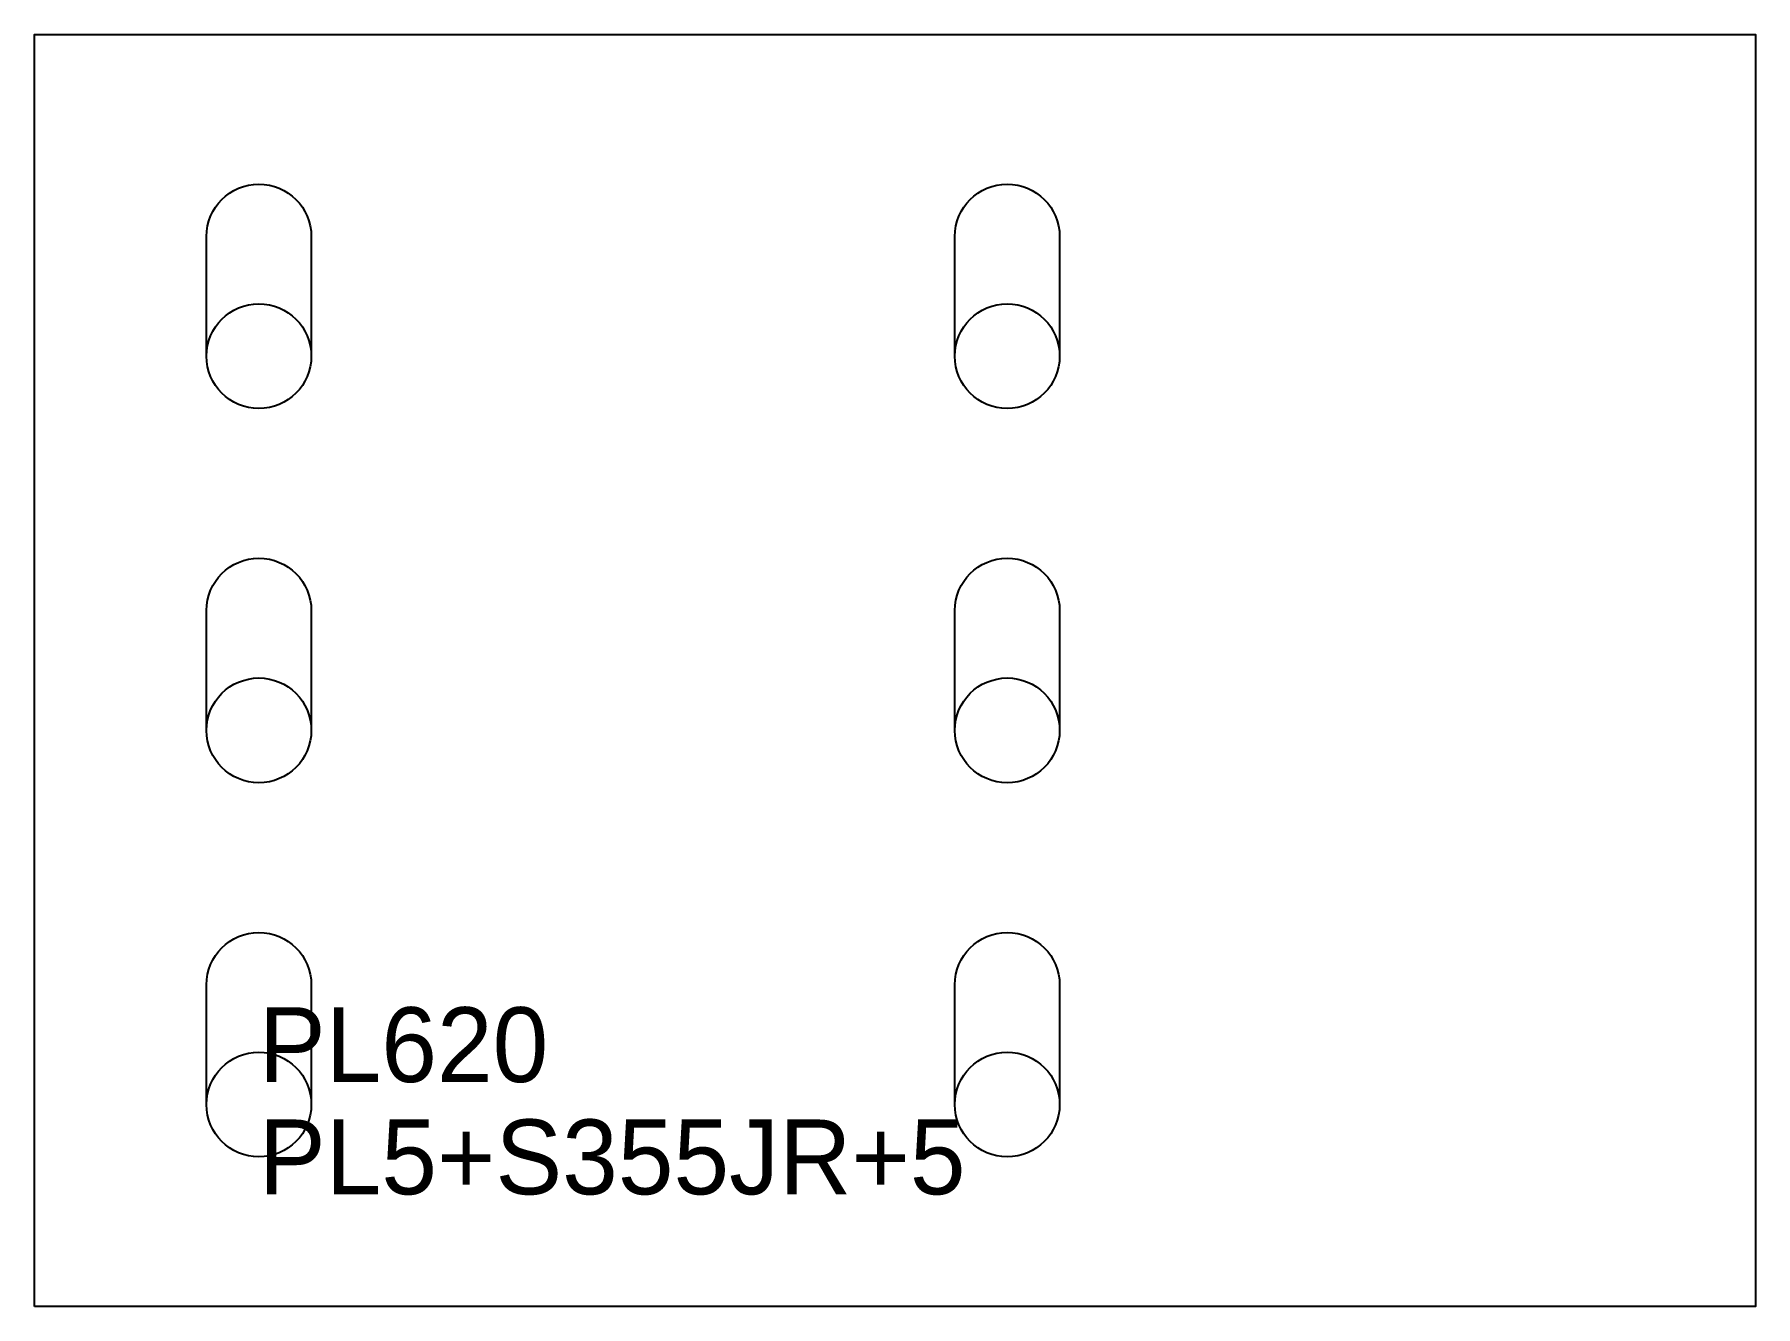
# Model space of a CAD drawing. Extents: x 0 to 230, y 0 to 170.
import ezdxf

# ---------------------------------------------------------------- set-up
doc = ezdxf.new("R2010")
doc.units = 0
for name, color, linetype in [('14', 7, 'CONTINUOUS'), ('CUT', 7, 'CONTINUOUS'), ('LAYOUT', 4, 'CONTINUOUS'), ('SCRIBE', 3, 'CONTINUOUS'), ('TEXT', 7, 'CONTINUOUS')]:
    doc.layers.add(name, color=color, linetype=linetype)

msp = doc.modelspace()

# ---------------------------------------------------------------- linework, layer by layer
at = {"layer": '14', "color": 7, "linetype": 'CONTINUOUS'}
for centre, radius in [((30, 127), 7), ((130, 127), 7), ((30, 77), 7), ((130, 77), 7), ((30, 27), 7), ((130, 27), 7), ((0, 0), 0), ((0, 0), 0), ((0, 0), 0), ((0, 0), 0), ((0, 0), 0), ((0, 0), 0)]:
    msp.add_circle(centre, radius, dxfattribs=at)
at = {"layer": 'CUT', "color": 7, "linetype": 'CONTINUOUS'}
msp.add_lwpolyline([(0, 0), (0, 170), (230, 170), (230, 0)], close=True, dxfattribs=at)
at = {"layer": 'LAYOUT', "color": 4, "linetype": 'CONTINUOUS'}
for points in [[(37, 127, -1), (23, 127), (23, 143, -1), (37, 143)], [(137, 127, -1), (123, 127), (123, 143, -1), (137, 143)], [(37, 77, -1), (23, 77), (23, 93, -1), (37, 93)], [(137, 77, -1), (123, 77), (123, 93, -1), (137, 93)], [(37, 27, -1), (23, 27), (23, 43, -1), (37, 43)], [(137, 27, -1), (123, 27), (123, 43, -1), (137, 43)]]:
    msp.add_lwpolyline(points, format="xyb", close=True, dxfattribs=at)

# ---------------------------------------------------------------- texts
at = {"layer": 'SCRIBE', "color": 3}
msp.add_text('PL620', height=10, dxfattribs=at).set_placement((30, 30))
at = {"layer": 'TEXT', "color": 7}
msp.add_text('PL5+S355JR+5', height=10, dxfattribs=at).set_placement((30, 15))

doc.saveas('drawing.dxf')
